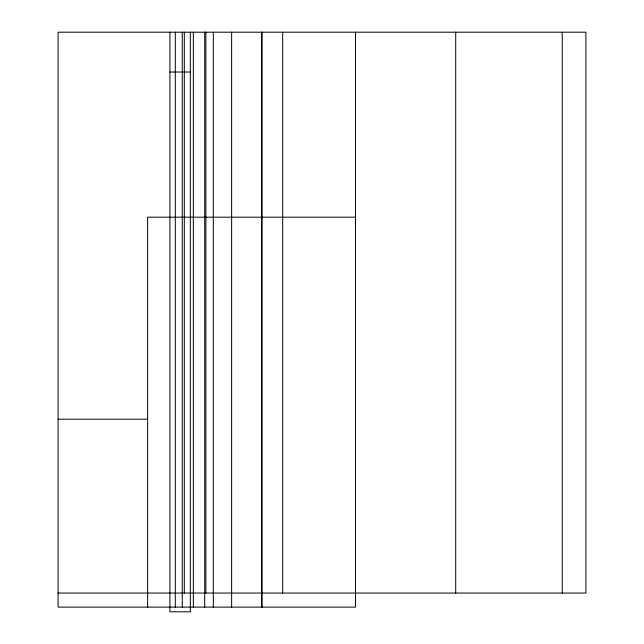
<?xml version="1.0" encoding="UTF-8"?>
<svg xmlns="http://www.w3.org/2000/svg" width="644" height="644" viewBox="0 0 644 644"><rect width="100%" height="100%" fill="white"/><g stroke="black" fill="none" stroke-linecap="round" stroke-linejoin="round"><path stroke-width="0.97" d="M169.903 72.031L190.326 72.031M355.504 217.189L147.637 217.189L147.637 607.123M58.089 419.188L147.637 419.188M58.089 593.052L585.911 593.052L585.911 32.2L58.089 32.2L58.089 607.123L355.504 607.123L355.504 32.2M562.26 32.2L562.26 593.052M455.711 32.2L455.711 593.052M282.684 32.2L282.684 593.052M261.875 32.2L261.875 607.123M261.802 32.2L261.802 607.123M231.631 32.2L231.631 607.123M213.309 32.2L213.309 607.123M205.887 32.2L205.887 593.052M204.703 32.2L204.703 607.123M193.337 32.2L193.337 607.123M190.326 32.2L190.326 611.8L169.903 611.8L169.903 32.2M184.313 32.2L184.313 593.052M182.268 32.2L182.268 607.123M175.305 32.2L175.305 607.123"/></g></svg>
